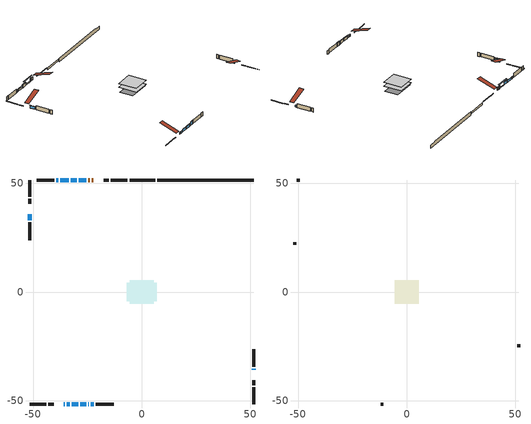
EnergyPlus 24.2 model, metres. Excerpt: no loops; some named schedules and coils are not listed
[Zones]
conditioned space
 floor adiabatic (Floor2 construction): -0.62,-0.62 -0.62,0.62 0.62,0.62 0.62,-0.62 z0.58
 floor adiabatic (AdiabaticFloorConstruction): -5.52,-5.52 -5.52,5.52 5.52,5.52 5.52,-5.52 z0.58
 floor foundation (Slab1 construction): -6.94,-4.18 -6.94,4.18 6.94,4.18 6.94,-4.18 z-1.58
 floor foundation (Slab2 construction): -2.81,-0.14 -2.81,0.14 2.81,0.14 2.81,-0.14 z-0.65
 wall outside (RimJoist1 construction): -6.56,51.57 -14.26,51.57 / -51.57,-51.57 -43.88,-51.57 / -51.57,51.57 -51.57,43.88 / 51.57,-51.57 51.57,-43.88 z0.58:0.88
 wall outside (RimJoist2 construction): -15.19,51.57 -17.61,51.57 / -42.95,-51.57 -40.53,-51.57 / -51.57,42.95 -51.57,40.53 / 51.57,-42.95 51.57,-40.53 z0.58:0.88
 wall outside (AdiabaticWallConstruction 1): -22.3,51.57 -23.13,51.57 / -24.05,51.57 -24.68,51.57 z0.58:2.61
 wall outside (AdiabaticWallConstruction): -35.84,-51.57 -35.37,-51.57 / -24.65,-51.57 -24.47,-51.57 / 51.57,-35.84 51.57,-35.37 z0.58:1.8; -34.45,-51.57 -33.23,-51.57 z0.58:1.5; -32.3,-51.57 -29.33,-51.57 z0.58:2.1; -28.4,-51.57 -25.58,-51.57 / -51.57,35.84 -51.57,33.02 / -29.89,51.57 -32.71,51.57 z0.58:2.21; -25.61,51.57 -28.96,51.57 z0.58:1.11; -33.63,51.57 -37.45,51.57 / -38.37,51.57 -39.37,51.57 z0.58:1.57; -23.54,-51.57 -22.01,-51.57 z0.58:2.64
 wall outside (Wall1 construction): -40.3,51.57 -48.45,51.57 / -21.09,-51.57 -12.94,-51.57 / -51.57,32.09 -51.57,23.94 / 51.57,-34.45 51.57,-26.3 z0.58:3.02
 wall foundation (FoundationWall1 construction): 7.09,51.57,-1.58 7.09,51.57,0.58 47.13,51.57,0.58 47.13,51.57,0.18 51.57,51.57,0.18 51.57,51.57,-1.58
 wall foundation (FoundationWall2 construction): 6.16,51.57 -5.63,51.57 z-0.65:0.35
 window (WindowConstruction 8): -35.84,-51.57 -35.38,-51.57 z0.58:1.8
 window (WindowConstruction 4): -34.45,-51.57 -33.23,-51.57 z0.58:1.49
 window (WindowConstruction 5): -32.3,-51.57 -29.33,-51.57 z0.58:2.1
 window (WindowConstruction 6): -28.4,-51.57 -25.58,-51.57 z0.58:2.2
 window (WindowConstruction 7): -51.57,35.84 -51.57,33.02 z0.58:2.2
 window (WindowConstruction 11): -25.61,51.57 -28.96,51.57 z0.58:1.11
 window (WindowConstruction 9): -24.65,-51.57 -24.47,-51.57 z0.58:1.8
 window (WindowConstruction 10): 51.57,-35.84 51.57,-35.38 z0.58:1.8
 window (WindowConstruction): -29.89,51.57 -32.71,51.57 z0.58:2.2
 window (WindowConstruction 1): -33.63,51.57 -37.45,51.57 z0.58:1.57
 window (WindowConstruction 2): -38.38,51.57 -39.37,51.57 z0.58:1.57
 window (WindowConstruction 3): -23.54,-51.57 -22.02,-51.57 z0.58:2.64
 door (Door): -22.3,51.57 -23.12,51.57 z0.58:2.61
 door (Door 1): -24.05,51.57 -24.68,51.57 z0.58:2.61
 ceiling adiabatic (AdiabaticFloorConstruction): 5.52,-5.52 5.52,5.52 -5.52,5.52 -5.52,-5.52 z0.58
attic - vented
 floor to conditioned space (Floor1 construction Reversed): -5.52,-5.52 -5.52,5.52 5.52,5.52 5.52,-5.52 z3.02
 wall outside (Wall2 construction): -49.38,51.57 -50.64,51.57 / -12.01,-51.57 -10.74,-51.57 / -51.57,23.01 -51.57,21.74 / 51.57,-25.37 51.57,-24.1 z0.58:3.02
 roof outside (Roof1 construction): -21.37,51.57,3.02 -21.37,40.83,6.6 -18.53,40.83,6.6 -18.53,51.57,3.02; -36.77,-51.57,3.02 -36.77,-40.83,6.6 -39.6,-40.83,6.6 -39.6,-51.57,3.02; -51.57,36.77,3.02 -40.83,36.77,6.6 -40.83,39.6,6.6 -51.57,39.6,3.02; 51.57,-36.77,3.02 40.83,-36.77,6.6 40.83,-39.6,6.6 51.57,-39.6,3.02
shading: -33.03,-51.57 -34.65,-51.57 -34.65,-51.99 -33.03,-51.99 z1.7; -29.13,-51.57 -32.5,-51.57 -32.5,-51.99 -29.13,-51.99 z2.31; -25.38,-51.57 -28.6,-51.57 -28.6,-51.99 -25.38,-51.99 z2.41; -51.57,32.82 -51.57,36.04 -51.99,36.04 -51.99,32.82 z2.41; -31.6,51.57 -22.97,51.57 -22.97,51.99 -31.6,51.99 z3.75; -32.91,51.57 -29.69,51.57 -29.69,51.99 -32.91,51.99 z2.41; -37.65,51.57 -33.43,51.57 -33.43,51.99 -37.65,51.99 z1.77; -39.57,51.57 -38.17,51.57 -38.17,51.99 -39.57,51.99 z1.77; -21.81,-51.57 -23.74,-51.57 -23.74,-51.99 -21.81,-51.99 z2.84
[Building]
Building 1: Terrain=Suburbs
[Site:Location]
Fredericton_NB: Latitude {deg}=45.87; Longitude {deg}=-66.54; Time Zone {hr}=-4; Elevation {m}=21; Keep Site Location Information=Yes
[Site:GroundTemperature:Shallow]
1.40444, -0.745387, -0.917552, 0.102649, 4.19819, 8.27465, 11.8087, 14.0475, 14.2377, 12.4168, 8.97287, 5.02146
[Site:WaterMainsTemperature]
Calculation Method=Schedule; Temperature Schedule=mains temperature schedule
[Material] Roughness=Rough; Thermal Absorptance=0.9
Name | Thickness {m} | Conductivity {W/m-K} | Density {kg/m3} | Specific Heat {J/kg-K} | Solar Absorptance | Visible Absorptance
asphalt or fiberglass shingles | 0.00635 | 0.162714 | 1121.4 | 1465.45 | 0.4 | 0.4
ceiling loosefill ins | 0.169333 | 0.0480833 | 16.02 | 1046.75 | 0.7 | 0.7
ceiling stud and cavity | 0.1397 | 0.165285 | 65.682 | 1177.47 | 0.7 | 0.7
concrete 4.0 in. | 0.1016 | 1.803125 | 2242.8 | 837.4 | 0.7 | 0.7
concrete 8.0 in. | 0.2032 | 1.803125 | 2242.8 | 837.4 | 0.7 | 0.7
door material | 0.04445 | 0.053851 | 512.64 | 1214.23 | 0.7 | 0.7
door material 1 | 0.04445 | 0.188738 | 512.64 | 1214.23 | 0.7 | 0.7
exterior vertical ins | 0.0186288 | 0.029427 | 32.04 | 1214.23 | 0.7 | 0.7
exterior vertical ins 1 | 0.00139922 | 0.029427 | 32.04 | 1214.23 | 0.7 | 0.7
floor covering | 0.0127 | 9.015625 | 54.468 | 1339.84 | 0.6 | 0.6
floor covering 1 | 0.0127 | 0.0433444 | 54.468 | 1339.84 | 0.6 | 0.6
floor rigid ins; wall rigid ins | 0.512978 | 0.029427 | 32.04 | 1214.23 | 0.7 | 0.7
floor stud and cavity | 0.0889 | 0.637468 | 50.32683 | 1063.81 | 0.7 | 0.7
floor stud and cavity 1 | 0.1397 | 1.75129 | 37.0049 | 1207.88 | 0.7 | 0.7
furniture material conditioned space 1 | 0.1524 | 0.115458 | 640.8 | 1214.23 | 0.6 | 0.6
gypsum board | 0.0127 | 0.160291 | 801 | 837.4 | 0.6 | 0.6
gypsum board 1 | 0.0127 | 0.160291 | 801 | 837.4 | 0.7 | 0.7
osb sheathing 0.5 in. | 0.0127 | 0.115458 | 512.64 | 1214.23 | 0.7 | 0.7
osb sheathing 0.75 in. | 0.01905 | 0.115458 | 512.64 | 1214.23 | 0.7 | 0.7
osb sheathing 2.0 in. | 0.0508 | 0.115458 | 512.64 | 1214.23 | 0.7 | 0.7
rim joist stud and cavity | 0.0508 | 0.0296634 | 125.044 | 1163.47 | 0.6 | 0.6
rim joist stud and cavity 1 | 0.0508 | 0.0297859 | 125.044 | 1163.47 | 0.6 | 0.6
slab rigid ins | 0.0378081 | 0.029427 | 32.04 | 1214.23 | 0.7 | 0.7
wall stud and cavity | 0.1397 | 0.0934493 | 139.0536 | 1170.24 | 0.7 | 0.7
wall stud and cavity 1 | 0.0889 | 6.1454 | 50.32683 | 1063.81 | 0.6 | 0.6
wall stud and cavity 2 | 0.0889 | 0.380278 | 52.3479 | 1209.89 | 0.7 | 0.7
wall stud and cavity 3 | 0.0889 | 0.391764 | 83.0341 | 1211.67 | 0.7 | 0.7
wood siding | 0.0254 | 0.102417 | 544.68 | 1172.36 | 0.4 | 0.4
wood siding 1 | 0.00254 | 0.102417 | 544.68 | 1172.36 | 0.4 | 0.4
wood siding 2; wood siding 3; wood siding 4 | 0.0254 | 0.102417 | 544.68 | 1172.36 | 0.7 | 0.7
[WindowMaterial:SimpleGlazingSystem]
Name | U-Factor {W/m2-K} | Solar Heat Gain Coefficient
WindowMaterial | 1.57053 | 0.59
WindowMaterial 1 | 1.86011 | 0.5
WindowMaterial 2 | 1.91292 | 0.48
WindowMaterial 3 | 1.606874 | 0.58
WindowMaterial 4 | 1.76415 | 0.55
WindowMaterial 5 | 1.57621 | 0.59
WindowMaterial 6 | 1.64208 | 0.56
WindowMaterial 7 | 6.74774 | 0.74
WindowMaterial 8 | 7.13781 | 0.62
WindowMaterial 9 | 3.05079 | 0.43
[Construction]
AdiabaticFloorConstruction: floor stud and cavity 1, floor rigid ins, osb sheathing 0.75 in., floor covering 1
AdiabaticWallConstruction: wood siding 3, wall rigid ins, wall stud and cavity 2, gypsum board
AdiabaticWallConstruction 1: wood siding 4, wall rigid ins, wall stud and cavity 2, gypsum board
Door: door material
Door 1: door material 1
Floor1 construction Reversed: gypsum board, ceiling stud and cavity, ceiling loosefill ins
Floor2 construction: floor stud and cavity, floor covering
FoundationWall1 construction; FoundationWall2 construction: concrete 8.0 in., gypsum board 1
furniture construction conditioned space 1: furniture material conditioned space 1
PartitionWallConstruction: gypsum board, wall stud and cavity 3, gypsum board
RimJoist1 construction: wood siding 2, osb sheathing 2.0 in., rim joist stud and cavity
RimJoist2 construction: wood siding 2, osb sheathing 2.0 in., rim joist stud and cavity 1
Roof1 construction: asphalt or fiberglass shingles
Slab1 construction: slab rigid ins, concrete 4.0 in.
Slab2 construction: concrete 4.0 in.
Wall1 construction: wood siding, osb sheathing 0.5 in., wall stud and cavity, gypsum board
Wall2 construction: wood siding 1, wall stud and cavity 1
WindowConstruction; WindowConstruction 7: WindowMaterial
WindowConstruction 1: WindowMaterial 1
WindowConstruction 10; WindowConstruction 8: WindowMaterial 7
WindowConstruction 11: WindowMaterial 9
WindowConstruction 2: WindowMaterial 2
WindowConstruction 3: WindowMaterial 3
WindowConstruction 4: WindowMaterial 4
WindowConstruction 5: WindowMaterial 5
WindowConstruction 6: WindowMaterial 6
WindowConstruction 9: WindowMaterial 8
[Zone] Multiplier=1; Part of Total Floor Area=Yes
Name | Volume {m3}
attic - vented | 70.8118
conditioned space | 574.4
[Space]
Name | Zone | Volume {m3}
attic - vented 1 | attic - vented | 70.8118
conditioned space 1 | conditioned space | 574.4
[ZoneInfiltration:EffectiveLeakageArea]
infil attic - vented 1: Zone or Space=attic - vented 1; Schedule=Always On Discrete; Effective Air Leakage Area {cm2}=4870.4; Stack Coefficient=0.000418686; Wind Coefficient=1.3825e-05
[ZoneMixing]
whole house fan mix: Zone or Space=attic - vented; Schedule=Always On Continuous; Design Flow Rate Calculation Method=Flow/Zone; Design Flow Rate {m3/s}=0; Source Zone or Space=conditioned space
[SurfaceProperty:ExposedFoundationPerimeter] Exposed Perimeter Calculation Method=TotalExposedPerimeter
Name | Total Exposed Perimeter {m}
Slab1 | 44.482
Slab2 | 11.796
[InternalMass] Zone or ZoneList=conditioned space; Space or SpaceList=conditioned space 1
Name | Construction | Surface Area {m2}
furniture mass conditioned space 1 | furniture construction conditioned space 1 | 96.3161
partition wall mass | PartitionWallConstruction | 239.27
[Lights]
interior lighting: Zone or ZoneList or Space or SpaceList=conditioned space 1; Schedule=interior lighting schedule; Design Level Calculation Method=LightingLevel; Lighting Level {W}=343.2; Return Air Fraction=0; Fraction Radiant=0.6; Fraction Visible=0.2; Fraction Replaceable=1
[People]
occupants: Zone or ZoneList or Space or SpaceList=conditioned space 1; Number of People Schedule=occupants schedule; Number of People Calculation Method=People; Number of People=3; Fraction Radiant=0.314171; Sensible Heat Fraction=0.56303; Activity Level Schedule=occupants activity schedule; Carbon Dioxide Generation Rate {m3/s-W}=0; Enable ASHRAE 55 Comfort Warnings=No; Mean Radiant Temperature Calculation Type=EnclosureAveraged
[ElectricEquipment] Zone or ZoneList or Space or SpaceList=conditioned space 1; Design Level Calculation Method=EquipmentLevel
Name | Schedule | Design Level {W} | Fraction Latent | Fraction Radiant | Fraction Lost
clothes dryer | clothes dryer schedule | 140.772 | 0.015 | 0.081 | 0.85
clothes washer | clothes washer schedule | 32.1985 | 0.03 | 0.162 | 0.7
cooking range | cooking range schedule | 215.147 | 0.08 | 0.432 | 0.2
dishwasher | dishwasher schedule | 66.8632 | 0.3 | 0.18 | 0.4
fridge | fridge schedule | 72.9452 | 0 | 0.6 | 0
mech vent bath fan 0 | mech vent bath fan 0 schedule | 50.2 | 0 | 0 | 1
mech vent house fan | mech vent house fan schedule | 0 | 0 | 0 | 1
mech vent house fan cfis | mech vent house fan cfis schedule | 0 | 0 | 0 | 0
mech vent range fan 0 | mech vent range fan 0 schedule | 57 | 0 | 0 | 1
misc plug loads | misc plug loads schedule | 494.7 | 0.045 | 0.513 | 0.1
whole house fan | Always On Discrete | 0 | 0 | 0 | 1
[OtherEquipment] Zone or ZoneList or Space or SpaceList=conditioned space 1; Design Level Calculation Method=EquipmentLevel
Name | Fuel Type | Schedule | Design Level {W} | Fraction Latent | Fraction Radiant | Fraction Lost
clothes dryer 1 | Electricity | clothes dryer schedule | 0 | 0.015 | 0.081 | 0.85
cooking range 1 | Electricity | cooking range schedule | 0 | 0.08 | 0.432 | 0.2
general water use latent | None | general water use schedule | 62.594 | 1 | 0 | 0
general water use sensible | None | general water use schedule | -61.6891 | 0 | 0.6 | 0
mech vent house fan latent load | None | Always On Discrete | 0 | 1 | 0 | 0
mech vent house fan sensible load | None | Always On Discrete | 0 | 0 | 0 | 0
water heater energy adjustment1 | Electricity | Always On Discrete | 0.01 | 0 | 0 | 1
[ZoneInfiltration:DesignFlowRate] Zone or ZoneList or Space or SpaceList=conditioned space 1; Schedule=Always On Discrete; Design Flow Rate Calculation Method=Flow/Zone; Design Flow Rate {m3/s}=0
infil flow; natural vent flow; whole house fan flow
[ZoneControl:Thermostat]
conditioned space Thermostat: Zone or ZoneList=conditioned space; Control Type Schedule=conditioned space Thermostat Schedule; Control 1=conditioned space temperature setpoint; Temperature Difference Between Cutout And Setpoint {deltaC}=0
[ThermostatSetpoint:DualSetpoint]
conditioned space temperature setpoint: Heating Setpoint Temperature Schedule=heating setpoint; Cooling Setpoint Temperature Schedule=cooling setpoint
[AirLoopHVAC:UnitarySystem]
unit heater unitary system: Control Type=Load; Controlling Zone or Thermostat Location=conditioned space; Dehumidification Control Type=None; Availability Schedule=Always On Discrete; Supply Fan=unit heater supply fan; Fan Placement=BlowThrough; Supply Air Fan Operating Mode Schedule=unit heater auto fan schedule; Heating Coil=unit heater htg coil; DX Heating Coil Sizing Ratio=1; Use DOAS DX Cooling Coil=No; Minimum Supply Air Temperature {C}=2; Latent Load Control=SensibleOnlyLoadControl; Cooling Supply Air Flow Rate Method=None; Heating Supply Air Flow Rate Method=SupplyAirFlowRate; Heating Supply Air Flow Rate {m3/s}=0.00141584; No Load Supply Air Flow Rate Method=SupplyAirFlowRate; No Load Supply Air Flow Rate {m3/s}=0; No Load Supply Air Flow Rate Control Set To Low Speed=Yes; Maximum Supply Air Temperature {C}=48.8889; Maximum Outdoor Dry-Bulb Temperature for Supplemental Heater Operation {C}=21; Ancillary On-Cycle Electric Power {W}=0; Ancillary Off-Cycle Electric Power {W}=0
[Zone equipment]
conditioned space: electric baseboard, unit heater unitary system
[Foundation:Kiva] Initial Indoor Air Temperature {C}=18; Wall Depth Below Slab {m}=0.2032; Custom Block X Position 1 {m}=0.2159; Custom Block Z Position 1 {m}=0
Name | Wall Height Above Grade {m} | Custom Block Material Name 1 | Custom Block Depth 1 {m}
Foundation Kiva 1 | 0.580004 | exterior vertical ins | 2.16
Foundation Kiva 2 | 0.350002 | exterior vertical ins 1 | 0.999988
[Foundation:Kiva:Settings]
Soil Conductivity {W/m-K}=0.849921; Soil Density {kg/m3}=1842.3; Soil Specific Heat {J/kg-K}=418.7; Ground Solar Absorptivity=0.9; Ground Thermal Absorptivity=0.9; Ground Surface Roughness {m}=0.03; Far-Field Width {m}=40; Deep-Ground Boundary Condition=ZeroFlux; Deep-Ground Depth {m}=40; Minimum Cell Dimension {m}=0.2; Maximum Cell Growth Coefficient=3; Simulation Timestep=Timestep
[Exterior:Lights]
exterior lighting: Schedule=exterior lighting schedule; Design Level {W}=75.6
[EnergyManagementSystem:Sensor] Output:Variable or Output:Meter Index Key=conditioned space
Name | Output:Variable or Output:Meter
conditioned_space_clg_unmet_s | Zone Cooling Setpoint Not Met Time
conditioned_space_htg_unmet_s | Zone Heating Setpoint Not Met Time
fridge_tin_s; tin_s; tin_s_1 | Zone Mean Air Temperature
tout_s | Zone Outdoor Air Drybulb Temperature
win_s | Zone Air Humidity Ratio
[Schedule:Constant]
Name | Hourly Value
Always On Continuous; mech vent house fan schedule; mech vent house fan cfis schedule; Always On Discrete | 1
occupants activity schedule | 117.228
fridge schedule; unit heater auto fan schedule | 0
[Schedule:Week:Daily]
interior lighting schedule Week Rule - Jan1-Jan27: interior lighting schedule day, interior lighting schedule day, interior lighting schedule day, interior lighting schedule day, interior lighting schedule day, interior lighting schedule day, interior lighting schedule day, interior lighting schedule default day, interior lighting schedule default day, interior lighting schedule default day, interior lighting schedule default day, interior lighting schedule default day
interior lighting schedule Week Rule - Jan28-Feb3: interior lighting schedule day, interior lighting schedule day, interior lighting schedule day, interior lighting schedule day, interior lighting schedule day 1, interior lighting schedule day 1, interior lighting schedule day 1, interior lighting schedule default day, interior lighting schedule default day, interior lighting schedule default day, interior lighting schedule default day, interior lighting schedule default day
interior lighting schedule Week Rule - Feb4-Feb24: interior lighting schedule day 1, interior lighting schedule day 1, interior lighting schedule day 1, interior lighting schedule day 1, interior lighting schedule day 1, interior lighting schedule day 1, interior lighting schedule day 1, interior lighting schedule default day, interior lighting schedule default day, interior lighting schedule default day, interior lighting schedule default day, interior lighting schedule default day
interior lighting schedule Week Rule - Feb25-Mar3: interior lighting schedule day 1, interior lighting schedule day 1, interior lighting schedule day 1, interior lighting schedule day 1, interior lighting schedule day 2, interior lighting schedule day 2, interior lighting schedule day 2, interior lighting schedule default day, interior lighting schedule default day, interior lighting schedule default day, interior lighting schedule default day, interior lighting schedule default day
interior lighting schedule Week Rule - Mar4-Mar31: interior lighting schedule day 2, interior lighting schedule day 2, interior lighting schedule day 2, interior lighting schedule day 2, interior lighting schedule day 2, interior lighting schedule day 2, interior lighting schedule day 2, interior lighting schedule default day, interior lighting schedule default day, interior lighting schedule default day, interior lighting schedule default day, interior lighting schedule default day
interior lighting schedule Week Rule - Apr1-Apr28: interior lighting schedule day 3, interior lighting schedule day 3, interior lighting schedule day 3, interior lighting schedule day 3, interior lighting schedule day 3, interior lighting schedule day 3, interior lighting schedule day 3, interior lighting schedule default day, interior lighting schedule default day, interior lighting schedule default day, interior lighting schedule default day, interior lighting schedule default day
interior lighting schedule Week Rule - Apr29-May5: interior lighting schedule day 3, interior lighting schedule day 3, interior lighting schedule day 4, interior lighting schedule day 4, interior lighting schedule day 4, interior lighting schedule day 4, interior lighting schedule day 4, interior lighting schedule default day, interior lighting schedule default day, interior lighting schedule default day, interior lighting schedule default day, interior lighting schedule default day
interior lighting schedule Week Rule - May6-May26: interior lighting schedule day 4, interior lighting schedule day 4, interior lighting schedule day 4, interior lighting schedule day 4, interior lighting schedule day 4, interior lighting schedule day 4, interior lighting schedule day 4, interior lighting schedule default day, interior lighting schedule default day, interior lighting schedule default day, interior lighting schedule default day, interior lighting schedule default day
interior lighting schedule Week Rule - May27-Jun2: interior lighting schedule day 4, interior lighting schedule day 4, interior lighting schedule day 4, interior lighting schedule day 4, interior lighting schedule day 4, interior lighting schedule day 5, interior lighting schedule day 5, interior lighting schedule default day, interior lighting schedule default day, interior lighting schedule default day, interior lighting schedule default day, interior lighting schedule default day
interior lighting schedule Week Rule - Jun3-Jun30: interior lighting schedule day 5, interior lighting schedule day 5, interior lighting schedule day 5, interior lighting schedule day 5, interior lighting schedule day 5, interior lighting schedule day 5, interior lighting schedule day 5, interior lighting schedule default day, interior lighting schedule default day, interior lighting schedule default day, interior lighting schedule default day, interior lighting schedule default day
interior lighting schedule Week Rule - Jul1-Jul28: interior lighting schedule day 6, interior lighting schedule day 6, interior lighting schedule day 6, interior lighting schedule day 6, interior lighting schedule day 6, interior lighting schedule day 6, interior lighting schedule day 6, interior lighting schedule default day, interior lighting schedule default day, interior lighting schedule default day, interior lighting schedule default day, interior lighting schedule default day
interior lighting schedule Week Rule - Jul29-Aug4: interior lighting schedule day 6, interior lighting schedule day 6, interior lighting schedule day 6, interior lighting schedule day 7, interior lighting schedule day 7, interior lighting schedule day 7, interior lighting schedule day 7, interior lighting schedule default day, interior lighting schedule default day, interior lighting schedule default day, interior lighting schedule default day, interior lighting schedule default day
interior lighting schedule Week Rule - Aug5-Aug25: interior lighting schedule day 7, interior lighting schedule day 7, interior lighting schedule day 7, interior lighting schedule day 7, interior lighting schedule day 7, interior lighting schedule day 7, interior lighting schedule day 7, interior lighting schedule default day, interior lighting schedule default day, interior lighting schedule default day, interior lighting schedule default day, interior lighting schedule default day
interior lighting schedule Week Rule - Aug26-Sep1: interior lighting schedule day 7, interior lighting schedule day 7, interior lighting schedule day 7, interior lighting schedule day 7, interior lighting schedule day 7, interior lighting schedule day 7, interior lighting schedule day 8, interior lighting schedule default day, interior lighting schedule default day, interior lighting schedule default day, interior lighting schedule default day, interior lighting schedule default day
interior lighting schedule Week Rule - Sep2-Sep29: interior lighting schedule day 8, interior lighting schedule day 8, interior lighting schedule day 8, interior lighting schedule day 8, interior lighting schedule day 8, interior lighting schedule day 8, interior lighting schedule day 8, interior lighting schedule default day, interior lighting schedule default day, interior lighting schedule default day, interior lighting schedule default day, interior lighting schedule default day
interior lighting schedule Week Rule - Sep30-Oct6: interior lighting schedule day 8, interior lighting schedule day 9, interior lighting schedule day 9, interior lighting schedule day 9, interior lighting schedule day 9, interior lighting schedule day 9, interior lighting schedule day 9, interior lighting schedule default day, interior lighting schedule default day, interior lighting schedule default day, interior lighting schedule default day, interior lighting schedule default day
interior lighting schedule Week Rule - Oct7-Oct27: interior lighting schedule day 9, interior lighting schedule day 9, interior lighting schedule day 9, interior lighting schedule day 9, interior lighting schedule day 9, interior lighting schedule day 9, interior lighting schedule day 9, interior lighting schedule default day, interior lighting schedule default day, interior lighting schedule default day, interior lighting schedule default day, interior lighting schedule default day
interior lighting schedule Week Rule - Oct28-Nov3: interior lighting schedule day 9, interior lighting schedule day 9, interior lighting schedule day 9, interior lighting schedule day 9, interior lighting schedule day 10, interior lighting schedule day 10, interior lighting schedule day 10, interior lighting schedule default day, interior lighting schedule default day, interior lighting schedule default day, interior lighting schedule default day, interior lighting schedule default day
interior lighting schedule Week Rule - Nov4-Nov24: interior lighting schedule day 10, interior lighting schedule day 10, interior lighting schedule day 10, interior lighting schedule day 10, interior lighting schedule day 10, interior lighting schedule day 10, interior lighting schedule day 10, interior lighting schedule default day, interior lighting schedule default day, interior lighting schedule default day, interior lighting schedule default day, interior lighting schedule default day
interior lighting schedule Week Rule - Nov25-Dec1: interior lighting schedule day 10, interior lighting schedule day 10, interior lighting schedule day 10, interior lighting schedule day 10, interior lighting schedule day 10, interior lighting schedule day 10, interior lighting schedule day 11, interior lighting schedule default day, interior lighting schedule default day, interior lighting schedule default day, interior lighting schedule default day, interior lighting schedule default day
interior lighting schedule Week Rule - Dec2-Dec31: interior lighting schedule day 11, interior lighting schedule day 11, interior lighting schedule day 11, interior lighting schedule day 11, interior lighting schedule day 11, interior lighting schedule day 11, interior lighting schedule day 11, interior lighting schedule default day, interior lighting schedule default day, interior lighting schedule default day, interior lighting schedule default day, interior lighting schedule default day
occupants schedule Week Rule - Jan1-Dec31: occupants schedule day, occupants schedule day, occupants schedule day, occupants schedule day, occupants schedule day, occupants schedule day, occupants schedule day, occupants schedule default day, occupants schedule default day, occupants schedule default day, occupants schedule default day, occupants schedule default day
clothes dryer schedule Week Rule - Jan1-Dec31: clothes dryer schedule day, clothes dryer schedule day, clothes dryer schedule day, clothes dryer schedule day, clothes dryer schedule day, clothes dryer schedule day, clothes dryer schedule day, clothes dryer schedule default day, clothes dryer schedule default day, clothes dryer schedule default day, clothes dryer schedule default day, clothes dryer schedule default day
clothes washer schedule Week Rule - Jan1-Dec31: clothes washer schedule day, clothes washer schedule day, clothes washer schedule day, clothes washer schedule day, clothes washer schedule day, clothes washer schedule day, clothes washer schedule day, clothes washer schedule default day, clothes washer schedule default day, clothes washer schedule default day, clothes washer schedule default day, clothes washer schedule default day
cooking range schedule Week Rule - Jan1-Dec31: cooking range schedule day, cooking range schedule day, cooking range schedule day, cooking range schedule day, cooking range schedule day, cooking range schedule day, cooking range schedule day, cooking range schedule default day, cooking range schedule default day, cooking range schedule default day, cooking range schedule default day, cooking range schedule default day
dishwasher schedule Week Rule - Jan1-Dec31: dishwasher schedule day, dishwasher schedule day, dishwasher schedule day, dishwasher schedule day, dishwasher schedule day, dishwasher schedule day, dishwasher schedule day, dishwasher schedule default day, dishwasher schedule default day, dishwasher schedule default day, dishwasher schedule default day, dishwasher schedule default day
mech vent bath fan 0 schedule Week Rule - Jan1-Dec31: mech vent bath fan 0 schedule day, mech vent bath fan 0 schedule day, mech vent bath fan 0 schedule day, mech vent bath fan 0 schedule day, mech vent bath fan 0 schedule day, mech vent bath fan 0 schedule day, mech vent bath fan 0 schedule day, mech vent bath fan 0 schedule default day, mech vent bath fan 0 schedule default day, mech vent bath fan 0 schedule default day, mech vent bath fan 0 schedule default day, mech vent bath fan 0 schedule default day
mech vent range fan 0 schedule Week Rule - Jan1-Dec31: mech vent range fan 0 schedule day, mech vent range fan 0 schedule day, mech vent range fan 0 schedule day, mech vent range fan 0 schedule day, mech vent range fan 0 schedule day, mech vent range fan 0 schedule day, mech vent range fan 0 schedule day, mech vent range fan 0 schedule default day, mech vent range fan 0 schedule default day, mech vent range fan 0 schedule default day, mech vent range fan 0 schedule default day, mech vent range fan 0 schedule default day
misc plug loads schedule Week Rule - Jan1-Dec31: misc plug loads schedule day, misc plug loads schedule day, misc plug loads schedule day, misc plug loads schedule day, misc plug loads schedule day, misc plug loads schedule day, misc plug loads schedule day, misc plug loads schedule default day, misc plug loads schedule default day, misc plug loads schedule default day, misc plug loads schedule default day, misc plug loads schedule default day
general water use schedule Week Rule - Jan1-Dec31: general water use schedule day, general water use schedule day, general water use schedule day, general water use schedule day, general water use schedule day, general water use schedule day, general water use schedule day, general water use schedule default day, general water use schedule default day, general water use schedule default day, general water use schedule default day, general water use schedule default day
exterior lighting schedule Week Rule - Jan1-Jan27: exterior lighting schedule day, exterior lighting schedule day, exterior lighting schedule day, exterior lighting schedule day, exterior lighting schedule day, exterior lighting schedule day, exterior lighting schedule day, exterior lighting schedule default day, exterior lighting schedule default day, exterior lighting schedule default day, exterior lighting schedule default day, exterior lighting schedule default day
exterior lighting schedule Week Rule - Jan28-Feb3: exterior lighting schedule day, exterior lighting schedule day, exterior lighting schedule day, exterior lighting schedule day, exterior lighting schedule day 1, exterior lighting schedule day 1, exterior lighting schedule day 1, exterior lighting schedule default day, exterior lighting schedule default day, exterior lighting schedule default day, exterior lighting schedule default day, exterior lighting schedule default day
exterior lighting schedule Week Rule - Feb4-Feb24: exterior lighting schedule day 1, exterior lighting schedule day 1, exterior lighting schedule day 1, exterior lighting schedule day 1, exterior lighting schedule day 1, exterior lighting schedule day 1, exterior lighting schedule day 1, exterior lighting schedule default day, exterior lighting schedule default day, exterior lighting schedule default day, exterior lighting schedule default day, exterior lighting schedule default day
exterior lighting schedule Week Rule - Feb25-Mar3: exterior lighting schedule day 1, exterior lighting schedule day 1, exterior lighting schedule day 1, exterior lighting schedule day 1, exterior lighting schedule day 2, exterior lighting schedule day 2, exterior lighting schedule day 2, exterior lighting schedule default day, exterior lighting schedule default day, exterior lighting schedule default day, exterior lighting schedule default day, exterior lighting schedule default day
exterior lighting schedule Week Rule - Mar4-Mar31: exterior lighting schedule day 2, exterior lighting schedule day 2, exterior lighting schedule day 2, exterior lighting schedule day 2, exterior lighting schedule day 2, exterior lighting schedule day 2, exterior lighting schedule day 2, exterior lighting schedule default day, exterior lighting schedule default day, exterior lighting schedule default day, exterior lighting schedule default day, exterior lighting schedule default day
exterior lighting schedule Week Rule - Apr1-Apr28: exterior lighting schedule day 3, exterior lighting schedule day 3, exterior lighting schedule day 3, exterior lighting schedule day 3, exterior lighting schedule day 3, exterior lighting schedule day 3, exterior lighting schedule day 3, exterior lighting schedule default day, exterior lighting schedule default day, exterior lighting schedule default day, exterior lighting schedule default day, exterior lighting schedule default day
exterior lighting schedule Week Rule - Apr29-May5: exterior lighting schedule day 3, exterior lighting schedule day 3, exterior lighting schedule day 4, exterior lighting schedule day 4, exterior lighting schedule day 4, exterior lighting schedule day 4, exterior lighting schedule day 4, exterior lighting schedule default day, exterior lighting schedule default day, exterior lighting schedule default day, exterior lighting schedule default day, exterior lighting schedule default day
exterior lighting schedule Week Rule - May6-May26: exterior lighting schedule day 4, exterior lighting schedule day 4, exterior lighting schedule day 4, exterior lighting schedule day 4, exterior lighting schedule day 4, exterior lighting schedule day 4, exterior lighting schedule day 4, exterior lighting schedule default day, exterior lighting schedule default day, exterior lighting schedule default day, exterior lighting schedule default day, exterior lighting schedule default day
exterior lighting schedule Week Rule - May27-Jun2: exterior lighting schedule day 4, exterior lighting schedule day 4, exterior lighting schedule day 4, exterior lighting schedule day 4, exterior lighting schedule day 4, exterior lighting schedule day 5, exterior lighting schedule day 5, exterior lighting schedule default day, exterior lighting schedule default day, exterior lighting schedule default day, exterior lighting schedule default day, exterior lighting schedule default day
exterior lighting schedule Week Rule - Jun3-Jun30: exterior lighting schedule day 5, exterior lighting schedule day 5, exterior lighting schedule day 5, exterior lighting schedule day 5, exterior lighting schedule day 5, exterior lighting schedule day 5, exterior lighting schedule day 5, exterior lighting schedule default day, exterior lighting schedule default day, exterior lighting schedule default day, exterior lighting schedule default day, exterior lighting schedule default day
exterior lighting schedule Week Rule - Jul1-Jul28: exterior lighting schedule day 6, exterior lighting schedule day 6, exterior lighting schedule day 6, exterior lighting schedule day 6, exterior lighting schedule day 6, exterior lighting schedule day 6, exterior lighting schedule day 6, exterior lighting schedule default day, exterior lighting schedule default day, exterior lighting schedule default day, exterior lighting schedule default day, exterior lighting schedule default day
exterior lighting schedule Week Rule - Jul29-Aug4: exterior lighting schedule day 6, exterior lighting schedule day 6, exterior lighting schedule day 6, exterior lighting schedule day 7, exterior lighting schedule day 7, exterior lighting schedule day 7, exterior lighting schedule day 7, exterior lighting schedule default day, exterior lighting schedule default day, exterior lighting schedule default day, exterior lighting schedule default day, exterior lighting schedule default day
[Schedule:Year]
interior lighting schedule: interior lighting schedule Week Rule - Jan1-Jan27, 1, 1, 1, 27, interior lighting schedule Week Rule - Jan28-Feb3, 1, 28, 2, 3, interior lighting schedule Week Rule - Feb4-Feb24, 2, 4, 2, 24, interior lighting schedule Week Rule - Feb25-Mar3, 2, 25, 3, 3, interior lighting schedule Week Rule - Mar4-Mar31, 3, 4, 3, 31, interior lighting schedule Week Rule - Apr1-Apr28, 4, 1, 4, 28, interior lighting schedule Week Rule - Apr29-May5, 4, 29, 5, 5, interior lighting schedule Week Rule - May6-May26, 5, 6, 5, 26, interior lighting schedule Week Rule - May27-Jun2, 5, 27, 6, 2, interior lighting schedule Week Rule - Jun3-Jun30, 6, 3, 6, 30, interior lighting schedule Week Rule - Jul1-Jul28, 7, 1, 7, 28, interior lighting schedule Week Rule - Jul29-Aug4, 7, 29, 8, 4, interior lighting schedule Week Rule - Aug5-Aug25, 8, 5, 8, 25, interior lighting schedule Week Rule - Aug26-Sep1, 8, 26, 9, 1, interior lighting schedule Week Rule - Sep2-Sep29, 9, 2, 9, 29, interior lighting schedule Week Rule - Sep30-Oct6, 9, 30, 10, 6, interior lighting schedule Week Rule - Oct7-Oct27, 10, 7, 10, 27, interior lighting schedule Week Rule - Oct28-Nov3, 10, 28, 11, 3, interior lighting schedule Week Rule - Nov4-Nov24, 11, 4, 11, 24, interior lighting schedule Week Rule - Nov25-Dec1, 11, 25, 12, 1, interior lighting schedule Week Rule - Dec2-Dec31, 12, 2, 12, 31
occupants schedule: occupants schedule Week Rule - Jan1-Dec31, 1, 1, 12, 31
clothes dryer schedule: clothes dryer schedule Week Rule - Jan1-Dec31, 1, 1, 12, 31
clothes washer schedule: clothes washer schedule Week Rule - Jan1-Dec31, 1, 1, 12, 31
cooking range schedule: cooking range schedule Week Rule - Jan1-Dec31, 1, 1, 12, 31
dishwasher schedule: dishwasher schedule Week Rule - Jan1-Dec31, 1, 1, 12, 31
mech vent bath fan 0 schedule: mech vent bath fan 0 schedule Week Rule - Jan1-Dec31, 1, 1, 12, 31
mech vent range fan 0 schedule: mech vent range fan 0 schedule Week Rule - Jan1-Dec31, 1, 1, 12, 31
misc plug loads schedule: misc plug loads schedule Week Rule - Jan1-Dec31, 1, 1, 12, 31
general water use schedule: general water use schedule Week Rule - Jan1-Dec31, 1, 1, 12, 31
exterior lighting schedule: exterior lighting schedule Week Rule - Jan1-Jan27, 1, 1, 1, 27, exterior lighting schedule Week Rule - Jan28-Feb3, 1, 28, 2, 3, exterior lighting schedule Week Rule - Feb4-Feb24, 2, 4, 2, 24, exterior lighting schedule Week Rule - Feb25-Mar3, 2, 25, 3, 3, exterior lighting schedule Week Rule - Mar4-Mar31, 3, 4, 3, 31, exterior lighting schedule Week Rule - Apr1-Apr28, 4, 1, 4, 28, exterior lighting schedule Week Rule - Apr29-May5, 4, 29, 5, 5, exterior lighting schedule Week Rule - May6-May26, 5, 6, 5, 26, exterior lighting schedule Week Rule - May27-Jun2, 5, 27, 6, 2, exterior lighting schedule Week Rule - Jun3-Jun30, 6, 3, 6, 30, exterior lighting schedule Week Rule - Jul1-Jul28, 7, 1, 7, 28, exterior lighting schedule Week Rule - Jul29-Aug4, 7, 29, 8, 4, exterior lighting schedule Week Rule - Aug5-Aug25, 8, 5, 8, 25, exterior lighting schedule Week Rule - Aug26-Sep1, 8, 26, 9, 1, exterior lighting schedule Week Rule - Sep2-Sep29, 9, 2, 9, 29, exterior lighting schedule Week Rule - Sep30-Oct6, 9, 30, 10, 6, exterior lighting schedule Week Rule - Oct7-Oct27, 10, 7, 10, 27, exterior lighting schedule Week Rule - Oct28-Nov3, 10, 28, 11, 3, exterior lighting schedule Week Rule - Nov4-Nov24, 11, 4, 11, 24, exterior lighting schedule Week Rule - Nov25-Dec1, 11, 25, 12, 1, exterior lighting schedule Week Rule - Dec2-Dec31, 12, 2, 12, 31
[Schedule:Compact]
conditioned space Thermostat Schedule: Through: 12/31, For: AllDays, Until: 24:00, 4
mains temperature schedule: Through: 01/01, For: AllDays, Until: 24:00, 6.14222, Through: 01/02, For: AllDays, Until: 24:00, 6.07056, Through: 01/03, For: AllDays, Until: 24:00, 6.00056, Through: 01/04, For: AllDays, Until: 24:00, 5.93111, Through: 01/05, For: AllDays, Until: 24:00, 5.86333, Through: 01/06, For: AllDays, Until: 24:00, 5.79611, Through: 01/07, For: AllDays, Until: 24:00, 5.73056, Through: 01/08, For: AllDays, Until: 24:00, 5.66611, Through: 01/09, For: AllDays, Until: 24:00, 5.60278, Through: 01/10, For: AllDays, Until: 24:00, 5.54056, Through: 01/11, For: AllDays, Until: 24:00, 5.48, Through: 01/12, For: AllDays, Until: 24:00, 5.42056, Through: 01/13, For: AllDays, Until: 24:00, 5.36222, Through: 01/14, For: AllDays, Until: 24:00, 5.30556, Through: 01/15, For: AllDays, Until: 24:00, 5.25, Through: 01/16, For: AllDays, Until: 24:00, 5.19611, Through: 01/17, For: AllDays, Until: 24:00, 5.14333, Through: 01/18, For: AllDays, Until: 24:00, 5.09167, Through: 01/19, For: AllDays, Until: 24:00, 5.04167, Through: 01/20, For: AllDays, Until: 24:00, 4.99333, Through: 01/21, For: AllDays, Until: 24:00, 4.94611, Through: 01/22, For: AllDays, Until: 24:00, 4.90056, Through: 01/23, For: AllDays, Until: 24:00, 4.85611, Through: 01/24, For: AllDays, Until: 24:00, 4.81389, Through: 01/25, For: AllDays, Until: 24:00, 4.77222, Through: 01/26, For: AllDays, Until: 24:00, 4.73278, Through: 01/27, For: AllDays, Until: 24:00, 4.69444, Through: 01/28, For: AllDays, Until: 24:00, 4.65778, Through: 01/29, For: AllDays, Until: 24:00, 4.62278, Through: 01/30, For: AllDays, Until: 24:00, 4.58889, Through: 01/31, For: AllDays, Until: 24:00, 4.55667, Through: 02/01, For: AllDays, Until: 24:00, 4.52611, Through: 02/02, For: AllDays, Until: 24:00, 4.49722, Through: 02/03, For: AllDays, Until: 24:00, 4.47, Through: 02/04, For: AllDays, Until: 24:00, 4.44389, Through: 02/05, For: AllDays, Until: 24:00, 4.42, Through: 02/06, For: AllDays, Until: 24:00, 4.39722, Through: 02/07, For: AllDays, Until: 24:00, 4.37611, Through: 02/08, For: AllDays, Until: 24:00, 4.35722, Through: 02/09, For: AllDays, Until: 24:00, 4.33944, Through: 02/10, For: AllDays, Until: 24:00, 4.32333, Through: 02/11, For: AllDays, Until: 24:00, 4.30889, Through: 02/12, For: AllDays, Until: 24:00, 4.29556, Through: 02/13, For: AllDays, Until: 24:00, 4.28444, Through: 02/14, For: AllDays, Until: 24:00, 4.275, Through: 02/15, For: AllDays, Until: 24:00, 4.26722, Through: 02/16, For: AllDays, Until: 24:00, 4.26056, Through: 02/17, For: AllDays, Until: 24:00, 4.25611, Through: 02/18, For: AllDays, Until: 24:00, 4.25333, Through: 02/19, For: AllDays, Until: 24:00, 4.25167, Through: 02/20, For: AllDays, Until: 24:00, 4.25222, Through: 02/21, For: AllDays, Until: 24:00, 4.25389, Through: 02/22, For: AllDays, Until: 24:00, 4.25778, Through: 02/23, For: AllDays, Until: 24:00, 4.26278, Through: 02/24, For: AllDays, Until: 24:00, 4.27, Through: 02/25, For: AllDays, Until: 24:00, 4.27833, Through: 02/26, For: AllDays, Until: 24:00, 4.28889, Through: 02/27, For: AllDays, Until: 24:00, 4.30056, Through: 02/28, For: AllDays, Until: 24:00, 4.31389, Through: 03/01, For: AllDays, Until: 24:00, 4.32944, Through: 03/02, For: AllDays, Until: 24:00, 4.34611, Through: 03/03, For: AllDays, Until: 24:00, 4.36444, Through: 03/04, For: AllDays, Until: 24:00, 4.38444, Through: 03/05, For: AllDays, Until: 24:00, 4.40611, Through: 03/06, For: AllDays, Until: 24:00, 4.42944, Through: 03/07, For: AllDays, Until: 24:00, 4.45389, Through: 03/08, For: AllDays, Until: 24:00, 4.48056, Through: 03/09, For: AllDays, Until: 24:00, 4.50833, Through: 03/10, For: AllDays, Until: 24:00, 4.53778, Through: 03/11, For: AllDays, Until: 24:00, 4.56889, Through: 03/12, For: AllDays, Until: 24:00, 4.60167, Through: 03/13, For: AllDays, Until: 24:00, 4.63611, Through: 03/14, For: AllDays, Until: 24:00, 4.67167, Through: 03/15, For: AllDays, Until: 24:00, 4.70889, Through: 03/16, For: AllDays, Until: 24:00, 4.74778, Through: 03/17, For: AllDays, Until: 24:00, 4.78833, Through: 03/18, For: AllDays, Until: 24:00, 4.83, Through: 03/19, For: AllDays, Until: 24:00, 4.87333, Through: 03/20, For: AllDays, Until: 24:00, 4.91833, Through: 03/21, For: AllDays, Until: 24:00, 4.96444, Through: 03/22, For: AllDays, Until: 24:00, 5.01222, Through: 03/23, For: AllDays, Until: 24:00, 5.06111, Through: 03/24, For: AllDays, Until: 24:00, 5.11167, Through: 03/25, For: AllDays, Until: 24:00, 5.16389, Through: 03/26, For: AllDays, Until: 24:00, 5.21722, Through: 03/27, For: AllDays, Until: 24:00, 5.27167, Through: 03/28, For: AllDays, Until: 24:00, 5.32778, Through: 03/29, For: AllDays, Until: 24:00, 5.385, Through: 03/30, For: AllDays, Until: 24:00, 5.44389, Through: 03/31, For: AllDays, Until: 24:00, 5.50333, Through: 04/01, For: AllDays, Until: 24:00, 5.565, Through: 04/02, For: AllDays, Until: 24:00, 5.62722, Through: 04/03, For: AllDays, Until: 24:00, 5.69111, Through: 04/04, For: AllDays, Until: 24:00, 5.75611, Through: 04/05, For: AllDays, Until: 24:00, 5.82222, Through: 04/06, For: AllDays, Until: 24:00, 5.88944, Through: 04/07, For: AllDays, Until: 24:00, 5.95833, Through: 04/08, For: AllDays, Until: 24:00, 6.02778, Through: 04/09, For: AllDays, Until: 24:00, 6.09833, Through: 04/10, For: AllDays, Until: 24:00, 6.17056, Through: 04/11, For: AllDays, Until: 24:00, 6.24333, Through: 04/12, For: AllDays, Until: 24:00, 6.31778, Through: 04/13, For: AllDays, Until: 24:00, 6.39278, Through: 04/14, For: AllDays, Until: 24:00, 6.46889, Through: 04/15, For: AllDays, Until: 24:00, 6.54611, Through: 04/16, For: AllDays, Until: 24:00, 6.62389, Through: 04/17, For: AllDays, Until: 24:00, 6.70278, Through: 04/18, For: AllDays, Until: 24:00, 6.78278, Through: 04/19, For: AllDays, Until: 24:00, 6.86389, Through: 04/20, For: AllDays, Until: 24:00, 6.94556, Through: 04/21, For: AllDays, Until: 24:00, 7.02833, Through: 04/22, For: AllDays, Until: 24:00, 7.11167, Through: 04/23, For: AllDays, Until: 24:00, 7.19556, Through: 04/24, For: AllDays, Until: 24:00, 7.28056, Through: 04/25, For: AllDays, Until: 24:00, 7.36667, Through: 04/26, For: AllDays, Until: 24:00, 7.45333, Through: 04/27, For: AllDays, Until: 24:00, 7.54056, Through: 04/28, For: AllDays, Until: 24:00, 7.62833, Through: 04/29, For: AllDays, Until: 24:00, 7.71667, Through: 04/30, For: AllDays, Until: 24:00, 7.80611, Through: 05/01, For: AllDays, Until: 24:00, 7.89556, Through: 05/02, For: AllDays, Until: 24:00, 7.98611, Through: 05/03, For: AllDays, Until: 24:00, 8.07667, Through: 05/04, For: AllDays, Until: 24:00, 8.16833, Through: 05/05, For: AllDays, Until: 24:00, 8.26, Through: 05/06, For: AllDays, Until: 24:00, 8.35222, Through: 05/07, For: AllDays, Until: 24:00, 8.445, Through: 05/08, For: AllDays, Until: 24:00, 8.53833, Through: 05/09, For: AllDays, Until: 24:00, 8.63222, Through: 05/10, For: AllDays, Until: 24:00, 8.72611, Through: 05/11, For: AllDays, Until: 24:00, 8.82, Through: 05/12, For: AllDays, Until: 24:00, 8.915, Through: 05/13, For: AllDays, Until: 24:00, 9.00944, Through: 05/14, For: AllDays, Until: 24:00, 9.10444, Through: 05/15, For: AllDays, Until: 24:00, 9.2, Through: 05/16, For: AllDays, Until: 24:00, 9.29556, Through: 05/17, For: AllDays, Until: 24:00, 9.39111, Through: 05/18, For: AllDays, Until: 24:00, 9.48667, Through: 05/19, For: AllDays, Until: 24:00, 9.58278, Through: 05/20, For: AllDays, Until: 24:00, 9.67889, Through: 05/21, For: AllDays, Until: 24:00, 9.77444, Through: 05/22, For: AllDays, Until: 24:00, 9.87056, Through: 05/23, For: AllDays, Until: 24:00, 9.96667, Through: 05/24, For: AllDays, Until: 24:00, 10.0628, Through: 05/25, For: AllDays, Until: 24:00, 10.1583, Through: 05/26, For: AllDays, Until: 24:00, 10.2544, Through: 05/27, For: AllDays, Until: 24:00, 10.35, Through: 05/28, For: AllDays, Until: 24:00, 10.4456, Through: 05/29, For: AllDays, Until: 24:00, 10.5406, Through: 05/30, For: AllDays, Until: 24:00, 10.6361, Through: 05/31, For: AllDays, Until: 24:00, 10.7306, Through: 06/01, For: AllDays, Until: 24:00, 10.8256, Through: 06/02, For: AllDays, Until: 24:00, 10.92, Through: 06/03, For: AllDays, Until: 24:00, 11.0139, Through: 06/04, For: AllDays, Until: 24:00, 11.1072, Through: 06/05, For: AllDays, Until: 24:00, 11.2006, Through: 06/06, For: AllDays, Until: 24:00, 11.2933, Through: 06/07, For: AllDays, Until: 24:00, 11.3861, Through: 06/08, For: AllDays, Until: 24:00, 11.4778, Through: 06/09, For: AllDays, Until: 24:00, 11.5694, Through: 06/10, For: AllDays, Until: 24:00, 11.6606, Through: 06/11, For: AllDays, Until: 24:00, 11.7506, Through: 06/12, For: AllDays, Until: 24:00, 11.8406, Through: 06/13, For: AllDays, Until: 24:00, 11.93, Through: 06/14, For: AllDays, Until: 24:00, 12.0183, Through: 06/15, For: AllDays, Until: 24:00, 12.1067, Through: 06/16, For: AllDays, Until: 24:00, 12.1939, Through: 06/17, For: AllDays, Until: 24:00, 12.2806, Through: 06/18, For: AllDays, Until: 24:00, 12.3661, Through: 06/19, For: AllDays, Until: 24:00, 12.4517, Through: 06/20, For: AllDays, Until: 24:00, 12.5356, Through: 06/21, For: AllDays, Until: 24:00, 12.6194, Through: 06/22, For: AllDays, Until: 24:00, 12.7022, Through: 06/23, For: AllDays, Until: 24:00, 12.7839, Through: 06/24, For: AllDays, Until: 24:00, 12.865, Through: 06/25, For: AllDays, Until: 24:00, 12.945, Through: 06/26, For: AllDays, Until: 24:00, 13.0244, Through: 06/27, For: AllDays, Until: 24:00, 13.1028, Through: 06/28, For: AllDays, Until: 24:00, 13.18, Through: 06/29, For: AllDays, Until: 24:00, 13.2561, Through: 06/30, For: AllDays, Until: 24:00, 13.3311, Through: 07/01, For: AllDays, Until: 24:00, 13.4056, Through: 07/02, For: AllDays, Until: 24:00, 13.4789, Through: 07/03, For: AllDays, Until: 24:00, 13.5511, Through: 07/04, For: AllDays, Until: 24:00, 13.6217, Through: 07/05, For: AllDays, Until: 24:00, 13.6917, Through: 07/06, For: AllDays, Until: 24:00, 13.7606, Through: 07/07, For: AllDays, Until: 24:00, 13.8278, Through: 07/08, For: AllDays, Until: 24:00, 13.8944, Through: 07/09, For: AllDays, Until: 24:00, 13.9594, Through: 07/10, For: AllDays, Until: 24:00, 14.0233, Through: 07/11, For: AllDays, Until: 24:00, 14.0861, Through: 07/12, For: AllDays, Until: 24:00, 14.1478, Through: 07/13, For: AllDays, Until: 24:00, 14.2078, Through: 07/14, For: AllDays, Until: 24:00, 14.2667, Through: 07/15, For: AllDays, Until: 24:00, 14.3244, Through: 07/16, For: AllDays, Until: 24:00, 14.3806, Through: 07/17, For: AllDays, Until: 24:00, 14.4356, Through: 07/18, For: AllDays, Until: 24:00, 14.4889, Through: 07/19, For: AllDays, Until: 24:00, 14.5411, Through: 07/20, For: AllDays, Until: 24:00, 14.5917, Through: 07/21, For: AllDays, Until: 24:00, 14.6411, Through: 07/22, For: AllDays, Until: 24:00, 14.6889, Through: 07/23, For: AllDays, Until: 24:00, 14.7356, Through: 07/24, For: AllDays, Until: 24:00, 14.7806, Through: 07/25, For: AllDays, Until: 24:00, 14.8239, Through: 07/26, For: AllDays, Until: 24:00, 14.8661, Through: 07/27, For: AllDays, Until: 24:00, 14.9067, Through: 07/28, For: AllDays, Until: 24:00, 14.9456, Through: 07/29, For: AllDays, Until: 24:00, 14.9833, Through: 07/30, For: AllDays, Until: 24:00, 15.0194, Through: 07/31, For: AllDays, Until: 24:00, 15.0539, Through: 08/01, For: AllDays, Until: 24:00, 15.0867, Through: 08/02, For: AllDays, Until: 24:00, 15.1183, Through: 08/03, For: AllDays, Until: 24:00, 15.1483, Through: 08/04, For: AllDays, Until: 24:00, 15.1761, Through: 08/05, For: AllDays, Until: 24:00, 15.2028, Through: 08/06, For: AllDays, Until: 24:00, 15.2283, Through: 08/07, For: AllDays, Until: 24:00, 15.2517, Through: 08/08, For: AllDays, Until: 24:00, 15.2733, Through: 08/09, For: AllDays, Until: 24:00, 15.2939, Through: 08/10, For: AllDays, Until: 24:00, 15.3122, Through: 08/11, For: AllDays, Until: 24:00, 15.3294, Through: 08/12, For: AllDays, Until: 24:00, 15.345, Through: 08/13, For: AllDays, Until: 24:00, 15.3583, Through: 08/14, For: AllDays, Until: 24:00, 15.3706, Through: 08/15, For: AllDays, Until: 24:00, 15.3811, Through: 08/16, For: AllDays, Until: 24:00, 15.39, Through: 08/17, For: AllDays, Until: 24:00, 15.3972, Through: 08/18, For: AllDays, Until: 24:00, 15.4028, Through: 08/19, For: AllDays, Until: 24:00, 15.4067, Through: 08/20, For: AllDays, Until: 24:00, 15.4089, Through: 08/21, For: AllDays, Until: 24:00, 15.4094, Through: 08/22, For: AllDays, Until: 24:00, 15.4083, Through: 08/23, For: AllDays, Until: 24:00, 15.4056, Through: 08/24, For: AllDays, Until: 24:00, 15.4017, Through: 08/25, For: AllDays, Until: 24:00, 15.3956, Through: 08/26, For: AllDays, Until: 24:00, 15.3878, Through: 08/27, For: AllDays, Until: 24:00, 15.3783, Through: 08/28, For: AllDays, Until: 24:00, 15.3672, Through: 08/29, For: AllDays, Until: 24:00, 15.355, Through: 08/30, For: AllDays, Until: 24:00, 15.3406, Through: 08/31, For: AllDays, Until: 24:00, 15.325, Through: 09/01, For: AllDays, Until: 24:00, 15.3072, Through: 09/02, For: AllDays, Until: 24:00, 15.2883, Through: 09/03, For: AllDays, Until: 24:00, 15.2678, Through: 09/04, For: AllDays, Until: 24:00, 15.245, Through: 09/05, For: AllDays, Until: 24:00, 15.2211, Through: 09/06, For: AllDays, Until: 24:00, 15.1956, Through: 09/07, For: AllDays, Until: 24:00, 15.1689, Through: 09/08, For: AllDays, Until: 24:00, 15.14, Through: 09/09, For: AllDays, Until: 24:00, 15.1094, Through: 09/10, For: AllDays, Until: 24:00, 15.0778, Through: 09/11, For: AllDays, Until: 24:00, 15.0444, Through: 09/12, For: AllDays, Until: 24:00, 15.0094, Through: 09/13, For: AllDays, Until: 24:00, 14.9728, Through: 09/14, For: AllDays, Until: 24:00, 14.935, Through: 09/15, For: AllDays, Until: 24:00, 14.8956, Through: 09/16, For: AllDays, Until: 24:00, 14.8544, Through: 09/17, For: AllDays, Until: 24:00, 14.8122, Through: 09/18, For: AllDays, Until: 24:00, 14.7683, Through: 09/19, For: AllDays, Until: 24:00, 14.7228, Through: 09/20, For: AllDays, Until: 24:00, 14.6756, Through: 09/21, For: AllDays, Until: 24:00, 14.6278, Through: 09/22, For: AllDays, Until: 24:00, 14.5778, Through: 09/23, For: AllDays, Until: 24:00, 14.5267, Through: 09/24, For: AllDays, Until: 24:00, 14.4739, Through: 09/25, For: AllDays, Until: 24:00, 14.42, Through: 09/26, For: AllDays, Until: 24:00, 14.365, Through: 09/27, For: AllDays, Until: 24:00, 14.3083, Through: 09/28, For: AllDays, Until: 24:00, 14.2506, Through: 09/29, For: AllDays, Until: 24:00, 14.1911, Through: 09/30, For: AllDays, Until: 24:00, 14.1306, Through: 10/01, For: AllDays, Until: 24:00, 14.0689, Through: 10/02, For: AllDays, Until: 24:00, 14.0056, Through: 10/03, For: AllDays, Until: 24:00, 13.9417, Through: 10/04, For: AllDays, Until: 24:00, 13.8761, Through: 10/05, For: AllDays, Until: 24:00, 13.8094, Through: 10/06, For: AllDays, Until: 24:00, 13.7417, Through: 10/07, For: AllDays, Until: 24:00, 13.6722, Through: 10/08, For: AllDays, Until: 24:00, 13.6022, Through: 10/09, For: AllDays, Until: 24:00, 13.5311, Through: 10/10, For: AllDays, Until: 24:00, 13.4583, Through: 10/11, For: AllDays, Until: 24:00, 13.385, Through: 10/12, For: AllDays, Until: 24:00, 13.3106, Through: 10/13, For: AllDays, Until: 24:00, 13.235, Through: 10/14, For: AllDays, Until: 24:00, 13.1583, Through: 10/15, For: AllDays, Until: 24:00, 13.0806, Through: 10/16, For: AllDays, Until: 24:00, 13.0022, Through: 10/17, For: AllDays, Until: 24:00, 12.9228, Through: 10/18, For: AllDays, Until: 24:00, 12.8428, Through: 10/19, For: AllDays, Until: 24:00, 12.7611, Through: 10/20, For: AllDays, Until: 24:00, 12.6789, Through: 10/21, For: AllDays, Until: 24:00, 12.5961, Through: 10/22, For: AllDays, Until: 24:00, 12.5122, Through: 10/23, For: AllDays, Until: 24:00, 12.4278, Through: 10/24, For: AllDays, Until: 24:00, 12.3422, Through: 10/25, For: AllDays, Until: 24:00, 12.2561, Through: 10/26, For: AllDays, Until: 24:00, 12.1694, Through: 10/27, For: AllDays, Until: 24:00, 12.0822, Through: 10/28, For: AllDays, Until: 24:00, 11.9939, Through: 10/29, For: AllDays, Until: 24:00, 11.905, Through: 10/30, For: AllDays, Until: 24:00, 11.8156, Through: 10/31, For: AllDays, Until: 24:00, 11.7256, Through: 11/01, For: AllDays, Until: 24:00, 11.635, Through: 11/02, For: AllDays, Until: 24:00, 11.5439, Through: 11/03, For: AllDays, Until: 24:00, 11.4522, Through: 11/04, For: AllDays, Until: 24:00, 11.36, Through: 11/05, For: AllDays, Until: 24:00, 11.2678, Through: 11/06, For: AllDays, Until: 24:00, 11.1744, Through: 11/07, For: AllDays, Until: 24:00, 11.0811, Through: 11/08, For: AllDays, Until: 24:00, 10.9878, Through: 11/09, For: AllDays, Until: 24:00, 10.8933, Through: 11/10, For: AllDays, Until: 24:00, 10.7989, Through: 11/11, For: AllDays, Until: 24:00, 10.7044, Through: 11/12, For: AllDays, Until: 24:00, 10.6094, Through: 11/13, For: AllDays, Until: 24:00, 10.5144, Through: 11/14, For: AllDays, Until: 24:00, 10.4189, Through: 11/15, For: AllDays, Until: 24:00, 10.3233, Through: 11/16, For: AllDays, Until: 24:00, 10.2278, Through: 11/17, For: AllDays, Until: 24:00, 10.1317, Through: 11/18, For: AllDays, Until: 24:00, 10.0361, Through: 11/19, For: AllDays, Until: 24:00, 9.94, Through: 11/20, For: AllDays, Until: 24:00, 9.84389, Through: 11/21, For: AllDays, Until: 24:00, 9.74778, Through: 11/22, For: AllDays, Until: 24:00, 9.65222, Through: 11/23, For: AllDays, Until: 24:00, 9.55611, Through: 11/24, For: AllDays, Until: 24:00, 9.46, Through: 11/25, For: AllDays, Until: 24:00, 9.36444, Through: 11/26, For: AllDays, Until: 24:00, 9.26889, Through: 11/27, For: AllDays, Until: 24:00, 9.17333, Through: 11/28, For: AllDays, Until: 24:00, 9.07833, Through: 11/29, For: AllDays, Until: 24:00, 8.98333, Through: 11/30, For: AllDays, Until: 24:00, 8.88833, Through: 12/01, For: AllDays, Until: 24:00, 8.79389, Through: 12/02, For: AllDays, Until: 24:00, 8.7, Through: 12/03, For: AllDays, Until: 24:00, 8.60611, Through: 12/04, For: AllDays, Until: 24:00, 8.51222, Through: 12/05, For: AllDays, Until: 24:00, 8.41944, Through: 12/06, For: AllDays, Until: 24:00, 8.32667, Through: 12/07, For: AllDays, Until: 24:00, 8.23444, Through: 12/08, For: AllDays, Until: 24:00, 8.14278, Through: 12/09, For: AllDays, Until: 24:00, 8.05167, Through: 12/10, For: AllDays, Until: 24:00, 7.96056, Through: 12/11, For: AllDays, Until: 24:00, 7.87056, Through: 12/12, For: AllDays, Until: 24:00, 7.78111, Through: 12/13, For: AllDays, Until: 24:00, 7.69222, Through: 12/14, For: AllDays, Until: 24:00, 7.60333, Through: 12/15, For: AllDays, Until: 24:00, 7.51611, Through: 12/16, For: AllDays, Until: 24:00, 7.42889, Through: 12/17, For: AllDays, Until: 24:00, 7.34278, Through: 12/18, For: AllDays, Until: 24:00, 7.25722, Through: 12/19, For: AllDays, Until: 24:00, 7.17222, Through: 12/20, For: AllDays, Until: 24:00, 7.08833, Through: 12/21, For: AllDays, Until: 24:00, 7.005, Through: 12/22, For: AllDays, Until: 24:00, 6.92278, Through: 12/23, For: AllDays, Until: 24:00, 6.84111, Through: 12/24, For: AllDays, Until: 24:00, 6.76056, Through: 12/25, For: AllDays, Until: 24:00, 6.68111, Through: 12/26, For: AllDays, Until: 24:00, 6.60222, Through: 12/27, For: AllDays, Until: 24:00, 6.52444, Through: 12/28, For: AllDays, Until: 24:00, 6.44722, Through: 12/29, For: AllDays, Until: 24:00, 6.37167, Through: 12/30, For: AllDays, Until: 24:00, 6.29667, Through: 12/31, For: AllDays, Until: 24:00, 6.22278
